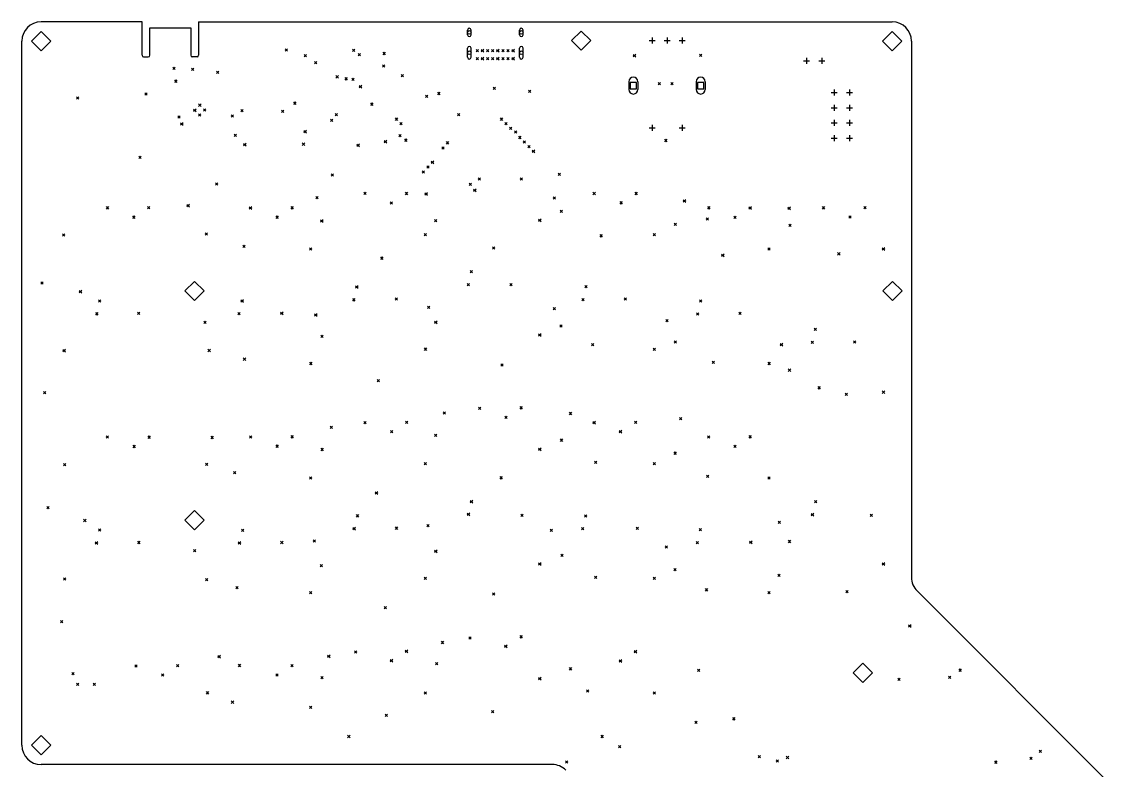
# Model space of a CAD drawing. Extents: x 74 to 259, y -254 to -54.
# Drawn here: x 76.8 to 258.5, y -178.1 to -53.7 of the extents above; entities that cross this region are included whole.
import ezdxf

# ---------------------------------------------------------------- set-up
doc = ezdxf.new("R2010")
doc.units = 0
doc.layers.add('BLACK', color=7, linetype='CONTINUOUS')

msp = doc.modelspace()

# ---------------------------------------------------------------- linework, layer by layer
at = {"layer": 'BLACK', "linetype": 'CONTINUOUS'}
for p, q in [((96.8274, -53.6702), (80.0354, -53.6702)), ((96.8248, -59.2328), (96.8274, -53.6702)), ((106.23, -53.6702), (106.236, -59.2328)), ((106.23, -53.6702), (221.59, -53.6702)), ((80.0354, -55.2706), (78.4354, -56.8706)), ((81.6354, -56.8706), (80.0354, -55.2706)), ((98.1202, -54.6862), (104.927, -54.6862)), ((98.1202, -59.2328), (98.1202, -54.6862)), ((104.927, -54.6862), (104.927, -59.2328)), ((150.947, -55.8316), (150.947, -55.0316)), ((151.547, -55.8316), (151.547, -55.0316)), ((159.597, -55.8316), (159.597, -55.0316)), ((160.197, -55.8316), (160.197, -55.0316)), ((169.862, -55.1944), (168.262, -56.7944)), ((171.463, -56.7944), (169.862, -55.1944)), ((181.638, -56.269), (181.638, -57.269)), ((184.138, -56.269), (184.138, -57.269)), ((186.638, -56.269), (186.638, -57.269)), ((221.59, -55.2706), (219.99, -56.8706)), ((223.19, -56.8706), (221.59, -55.2706)), ((76.835, -173.965), (76.835, -56.8706)), ((78.4354, -56.8706), (80.0354, -58.4706)), ((80.0354, -58.4706), (81.6354, -56.8706)), ((150.947, -59.5616), (150.947, -58.0616)), ((151.547, -59.5616), (151.547, -58.0616)), ((159.597, -59.5616), (159.597, -58.0616)), ((160.197, -59.5616), (160.197, -58.0616)), ((168.262, -56.7944), (169.862, -58.3944)), ((169.862, -58.3944), (171.463, -56.7944)), ((181.138, -56.769), (182.138, -56.769)), ((183.638, -56.769), (184.638, -56.769)), ((186.138, -56.769), (187.138, -56.769)), ((219.99, -56.8706), (221.59, -58.4706)), ((221.59, -58.4706), (223.19, -56.8706)), ((224.79, -56.8706), (224.792, -146.046)), ((97.0788, -59.4868), (97.8662, -59.4868)), ((105.981, -59.4868), (105.181, -59.4868)), ((120.602, -58.1692), (121.002, -58.5692)), ((121.002, -58.1692), (120.602, -58.5692)), ((123.803, -59.0836), (124.203, -59.4836)), ((124.203, -59.0836), (123.803, -59.4836)), ((131.831, -58.2062), (132.231, -58.6062)), ((132.231, -58.2062), (131.831, -58.6062)), ((132.744, -58.9312), (133.144, -59.3312)), ((133.144, -58.9312), (132.744, -59.3312)), ((136.858, -58.728), (137.258, -59.128)), ((137.258, -58.728), (136.858, -59.128)), ((152.397, -58.2416), (152.797, -58.6416)), ((152.797, -58.2416), (152.397, -58.6416)), ((152.397, -59.5916), (152.797, -59.9916)), ((152.797, -59.5916), (152.397, -59.9916)), ((153.247, -58.2416), (153.647, -58.6416)), ((153.647, -58.2416), (153.247, -58.6416)), ((153.247, -59.5916), (153.647, -59.9916)), ((153.647, -59.5916), (153.247, -59.9916)), ((154.097, -58.2416), (154.497, -58.6416)), ((154.497, -58.2416), (154.097, -58.6416)), ((154.097, -59.5916), (154.497, -59.9916)), ((154.497, -59.5916), (154.097, -59.9916)), ((154.947, -58.2416), (155.347, -58.6416)), ((155.347, -58.2416), (154.947, -58.6416)), ((154.947, -59.5916), (155.347, -59.9916)), ((155.347, -59.5916), (154.947, -59.9916)), ((155.797, -58.2416), (156.197, -58.6416)), ((156.197, -58.2416), (155.797, -58.6416)), ((155.797, -59.5916), (156.197, -59.9916)), ((156.197, -59.5916), (155.797, -59.9916)), ((156.647, -58.2416), (157.047, -58.6416)), ((157.047, -58.2416), (156.647, -58.6416)), ((156.647, -59.5916), (157.047, -59.9916)), ((157.047, -59.5916), (156.647, -59.9916)), ((157.497, -58.2416), (157.897, -58.6416)), ((157.897, -58.2416), (157.497, -58.6416)), ((157.497, -59.5916), (157.897, -59.9916)), ((157.897, -59.5916), (157.497, -59.9916)), ((158.347, -58.2416), (158.747, -58.6416)), ((158.747, -58.2416), (158.347, -58.6416)), ((158.347, -59.5916), (158.747, -59.9916)), ((158.747, -59.5916), (158.347, -59.9916)), ((178.525, -59.1039), (178.925, -59.5039)), ((178.925, -59.1039), (178.525, -59.5039)), ((189.546, -59.048), (189.946, -59.448)), ((189.946, -59.048), (189.546, -59.448)), ((207.353, -59.6472), (207.353, -60.6472)), ((209.893, -59.6472), (209.893, -60.6472)), ((101.941, -61.1845), (102.341, -61.5845)), ((102.341, -61.1845), (101.941, -61.5845)), ((105.058, -61.3696), (105.458, -61.7696)), ((105.458, -61.3696), (105.058, -61.7696)), ((125.479, -60.252), (125.879, -60.652)), ((125.879, -60.252), (125.479, -60.652)), ((136.805, -60.7956), (137.205, -61.1956)), ((137.205, -60.7956), (136.805, -61.1956)), ((206.853, -60.1472), (207.853, -60.1472)), ((209.393, -60.1472), (210.393, -60.1472)), ((102.213, -63.3356), (102.613, -63.7356)), ((102.613, -63.3356), (102.213, -63.7356)), ((109.213, -61.8471), (109.613, -62.2471)), ((109.613, -61.8471), (109.213, -62.2471)), ((129.079, -62.6191), (129.479, -63.0191)), ((129.479, -62.6191), (129.079, -63.0191)), ((130.559, -62.9444), (130.959, -63.3444)), ((130.959, -62.9444), (130.559, -63.3444)), ((131.692, -63.0231), (132.092, -63.4231)), ((132.092, -63.0231), (131.692, -63.4231)), ((139.906, -62.4364), (140.306, -62.8364)), ((140.306, -62.4364), (139.906, -62.8364)), ((132.962, -64.2449), (133.362, -64.6449)), ((133.362, -64.2449), (132.962, -64.6449)), ((145.952, -65.3828), (146.352, -65.7828)), ((146.352, -65.3828), (145.952, -65.7828)), ((155.212, -64.5471), (155.612, -64.9471)), ((155.612, -64.5471), (155.212, -64.9471)), ((161.103, -65.0196), (161.503, -65.4196)), ((161.503, -65.0196), (161.103, -65.4196)), ((177.788, -63.619), (177.788, -64.919)), ((179.068, -63.7387), (178.008, -63.7387)), ((178.008, -63.7387), (178.008, -64.7993)), ((178.008, -64.7993), (179.068, -64.7993)), ((179.068, -64.7993), (179.068, -63.7387)), ((179.288, -63.619), (179.288, -64.919)), ((182.655, -63.7318), (183.055, -64.1318)), ((183.055, -63.7318), (182.655, -64.1318)), ((184.763, -63.7572), (185.163, -64.1572)), ((185.163, -63.7572), (184.763, -64.1572)), ((188.988, -63.619), (188.988, -64.919)), ((190.268, -63.7387), (189.208, -63.7387)), ((189.208, -63.7387), (189.208, -64.7993)), ((189.208, -64.7993), (190.268, -64.7993)), ((190.268, -64.7993), (190.268, -63.7387)), ((190.488, -63.619), (190.488, -64.919)), ((211.931, -64.905), (211.931, -65.905)), ((214.471, -64.905), (214.471, -65.905)), ((85.8984, -66.1118), (86.2984, -66.5118)), ((86.2984, -66.1118), (85.8984, -66.5118)), ((97.2628, -65.4645), (97.6628, -65.8645)), ((97.6628, -65.4645), (97.2628, -65.8645)), ((121.994, -66.9957), (122.394, -67.3957)), ((122.394, -66.9957), (121.994, -67.3957)), ((134.8, -67.1618), (135.2, -67.5618)), ((135.2, -67.1618), (134.8, -67.5618)), ((143.97, -65.84), (144.37, -66.24)), ((144.37, -65.84), (143.97, -66.24)), ((211.431, -65.405), (212.431, -65.405)), ((213.971, -65.405), (214.971, -65.405)), ((105.406, -68.1844), (105.806, -68.5844)), ((105.806, -68.1844), (105.406, -68.5844)), ((106.206, -68.9794), (106.606, -69.3794)), ((106.606, -68.9794), (106.206, -69.3794)), ((106.234, -67.3284), (106.634, -67.7284)), ((106.634, -67.3284), (106.234, -67.7284)), ((107.024, -68.1285), (107.424, -68.5285)), ((107.424, -68.1285), (107.024, -68.5285)), ((113.231, -68.2378), (113.631, -68.6378)), ((113.631, -68.2378), (113.231, -68.6378)), ((120.021, -68.3571), (120.421, -68.7571)), ((120.421, -68.3571), (120.021, -68.7571)), ((128.918, -68.9185), (129.318, -69.3185)), ((129.318, -68.9185), (128.918, -69.3185)), ((149.269, -68.925), (149.669, -69.325)), ((149.669, -68.925), (149.269, -69.325)), ((211.431, -67.945), (212.431, -67.945)), ((211.931, -67.445), (211.931, -68.445)), ((213.971, -67.945), (214.971, -67.945)), ((214.471, -67.445), (214.471, -68.445)), ((102.772, -69.2944), (103.172, -69.6944)), ((103.172, -69.2944), (102.772, -69.6944)), ((103.242, -70.4758), (103.642, -70.8758)), ((103.642, -70.4758), (103.242, -70.8758)), ((111.636, -69.1268), (112.036, -69.5268)), ((112.036, -69.1268), (111.636, -69.5268)), ((128.172, -69.8481), (128.572, -70.2481)), ((128.572, -69.8481), (128.172, -70.2481)), ((138.928, -69.65), (139.328, -70.05)), ((139.328, -69.65), (138.928, -70.05)), ((139.69, -70.412), (140.09, -70.812)), ((140.09, -70.412), (139.69, -70.812)), ((156.391, -69.65), (156.791, -70.05)), ((156.791, -69.65), (156.391, -70.05)), ((157.153, -70.412), (157.553, -70.812)), ((157.553, -70.412), (157.153, -70.812)), ((181.638, -70.769), (181.638, -71.769)), ((186.638, -70.769), (186.638, -71.769)), ((211.431, -70.485), (212.431, -70.485)), ((211.931, -69.985), (211.931, -70.985)), ((213.971, -70.485), (214.971, -70.485)), ((214.471, -69.985), (214.471, -70.985)), ((112.139, -72.3221), (112.539, -72.7221)), ((112.539, -72.3221), (112.139, -72.7221)), ((123.752, -71.7328), (124.152, -72.1328)), ((124.152, -71.7328), (123.752, -72.1328)), ((139.527, -72.407), (139.927, -72.807)), ((139.927, -72.407), (139.527, -72.807)), ((157.915, -71.174), (158.315, -71.574)), ((158.315, -71.174), (157.915, -71.574)), ((158.781, -71.7905), (159.181, -72.1905)), ((159.181, -71.7905), (158.781, -72.1905)), ((181.138, -71.269), (182.138, -71.269)), ((186.138, -71.269), (187.138, -71.269)), ((211.931, -72.525), (211.931, -73.525)), ((214.471, -72.525), (214.471, -73.525)), ((113.719, -73.8983), (114.119, -74.2983)), ((114.119, -73.8983), (113.719, -74.2983)), ((123.473, -73.8156), (123.873, -74.2156)), ((123.873, -73.8156), (123.473, -74.2156)), ((132.568, -73.9985), (132.968, -74.3985)), ((132.968, -73.9985), (132.568, -74.3985)), ((137.112, -73.4092), (137.512, -73.8092)), ((137.512, -73.4092), (137.112, -73.8092)), ((140.452, -73.1425), (140.852, -73.5425)), ((140.852, -73.1425), (140.452, -73.5425)), ((146.688, -74.4506), (147.088, -74.8506)), ((147.088, -74.4506), (146.688, -74.8506)), ((147.399, -73.587), (147.799, -73.987)), ((147.799, -73.587), (147.399, -73.987)), ((159.439, -72.698), (159.839, -73.098)), ((159.839, -72.698), (159.439, -73.098)), ((160.201, -73.46), (160.601, -73.86)), ((160.601, -73.46), (160.201, -73.86)), ((160.963, -74.222), (161.363, -74.622)), ((161.363, -74.222), (160.963, -74.622)), ((183.696, -73.206), (184.096, -73.606)), ((184.096, -73.206), (183.696, -73.606)), ((211.431, -73.025), (212.431, -73.025)), ((213.971, -73.025), (214.971, -73.025)), ((96.2844, -76.0203), (96.6844, -76.4203)), ((96.6844, -76.0203), (96.2844, -76.4203)), ((161.725, -74.984), (162.125, -75.384)), ((162.125, -74.984), (161.725, -75.384)), ((144.174, -77.6256), (144.574, -78.0256)), ((144.574, -77.6256), (144.174, -78.0256)), ((144.936, -76.8128), (145.336, -77.2128)), ((145.336, -76.8128), (144.936, -77.2128)), ((128.273, -78.9464), (128.673, -79.3464)), ((128.673, -78.9464), (128.273, -79.3464)), ((143.412, -78.4384), (143.812, -78.8384)), ((143.812, -78.4384), (143.412, -78.8384)), ((152.708, -79.6195), (153.108, -80.0195)), ((153.108, -79.6195), (152.708, -80.0195)), ((159.698, -79.5865), (160.098, -79.9865)), ((160.098, -79.5865), (159.698, -79.9865)), ((166.038, -78.8143), (166.438, -79.2143)), ((166.438, -78.8143), (166.038, -79.2143)), ((109.02, -80.4196), (109.42, -80.8196)), ((109.42, -80.4196), (109.02, -80.8196)), ((151.23, -80.5075), (151.63, -80.9075)), ((151.63, -80.5075), (151.23, -80.9075)), ((151.971, -81.4864), (152.371, -81.8864)), ((152.371, -81.4864), (151.971, -81.8864)), ((125.733, -82.7056), (126.133, -83.1056)), ((126.133, -82.7056), (125.733, -83.1056)), ((133.709, -81.9944), (134.109, -82.3944)), ((134.109, -81.9944), (133.709, -82.3944)), ((140.569, -82.0173), (140.969, -82.4173)), ((140.969, -82.0173), (140.569, -82.4173)), ((143.881, -82.096), (144.281, -82.496)), ((144.281, -82.096), (143.881, -82.496)), ((165.205, -82.7818), (165.605, -83.1818)), ((165.605, -82.7818), (165.205, -83.1818)), ((171.821, -82.0151), (172.221, -82.4151)), ((172.221, -82.0151), (171.821, -82.4151)), ((178.761, -82.0096), (179.161, -82.4096)), ((179.161, -82.0096), (178.761, -82.4096)), ((186.846, -83.2644), (187.246, -83.6644)), ((187.246, -83.2644), (186.846, -83.6644)), ((90.8588, -84.3963), (91.2588, -84.7963)), ((91.2588, -84.3963), (90.8588, -84.7963)), ((97.7272, -84.3871), (98.1272, -84.7871)), ((98.1272, -84.3871), (97.7272, -84.7871)), ((104.296, -84.0264), (104.696, -84.4264)), ((104.696, -84.0264), (104.296, -84.4264)), ((114.659, -84.4328), (115.059, -84.8328)), ((115.059, -84.4328), (114.659, -84.8328)), ((121.57, -84.3947), (121.97, -84.7947)), ((121.97, -84.3947), (121.57, -84.7947)), ((138.067, -83.5743), (138.467, -83.9743)), ((138.467, -83.5743), (138.067, -83.9743)), ((166.355, -84.9662), (166.755, -85.3662)), ((166.755, -84.9662), (166.355, -85.3662)), ((176.259, -83.5667), (176.659, -83.9667)), ((176.659, -83.5667), (176.259, -83.9667)), ((190.868, -84.3926), (191.268, -84.7926)), ((191.268, -84.3926), (190.868, -84.7926)), ((197.76, -84.4049), (198.16, -84.8049)), ((198.16, -84.4049), (197.76, -84.8049)), ((204.245, -84.4582), (204.645, -84.8582)), ((204.645, -84.4582), (204.245, -84.8582)), ((209.921, -84.3963), (210.321, -84.7963)), ((210.321, -84.3963), (209.921, -84.7963)), ((216.853, -84.349), (217.253, -84.749)), ((217.253, -84.349), (216.853, -84.749)), ((95.2253, -85.9441), (95.6253, -86.3441)), ((95.6253, -85.9441), (95.2253, -86.3441)), ((119.068, -85.9517), (119.468, -86.3517)), ((119.468, -85.9517), (119.068, -86.3517)), ((126.521, -86.5766), (126.921, -86.9766)), ((126.921, -86.5766), (126.521, -86.9766)), ((145.449, -86.541), (145.849, -86.941)), ((145.849, -86.541), (145.449, -86.941)), ((162.781, -86.4701), (163.181, -86.8701)), ((163.181, -86.4701), (162.781, -86.8701)), ((185.296, -87.1379), (185.696, -87.5379)), ((185.696, -87.1379), (185.296, -87.5379)), ((190.628, -86.2641), (191.028, -86.6641)), ((191.028, -86.2641), (190.628, -86.6641)), ((195.258, -85.9619), (195.658, -86.3619)), ((195.658, -85.9619), (195.258, -86.3619)), ((214.351, -85.906), (214.751, -86.306)), ((214.751, -85.906), (214.351, -86.306)), ((83.5692, -88.9108), (83.9692, -89.3108)), ((83.9692, -88.9108), (83.5692, -89.3108)), ((107.305, -88.7559), (107.706, -89.1559)), ((107.706, -88.7559), (107.305, -89.1559)), ((143.731, -88.8551), (144.131, -89.2551)), ((144.131, -88.8551), (143.731, -89.2551)), ((181.831, -88.8551), (182.231, -89.2551)), ((182.231, -88.8551), (181.831, -89.2551)), ((204.4, -87.3259), (204.8, -87.7259)), ((204.8, -87.3259), (204.4, -87.7259)), ((113.582, -90.8006), (113.982, -91.2006)), ((113.982, -90.8006), (113.582, -91.2006)), ((172.967, -89.0505), (173.367, -89.4505)), ((173.367, -89.0505), (172.967, -89.4505)), ((124.681, -91.2363), (125.081, -91.6363)), ((125.081, -91.2363), (124.681, -91.6363)), ((155.088, -91.08), (155.488, -91.48)), ((155.488, -91.08), (155.088, -91.48)), ((193.218, -92.2992), (193.618, -92.6992)), ((193.618, -92.2992), (193.218, -92.6992)), ((200.878, -91.2326), (201.278, -91.6326)), ((201.278, -91.2326), (200.878, -91.6326)), ((212.505, -92.0503), (212.905, -92.4503)), ((212.905, -92.0503), (212.505, -92.4503)), ((219.931, -91.2363), (220.331, -91.6363)), ((220.331, -91.2363), (219.931, -91.6363)), ((136.46, -92.7691), (136.86, -93.1691)), ((136.86, -92.7691), (136.46, -93.1691)), ((151.4, -95.0246), (151.8, -95.4246)), ((151.8, -95.0246), (151.4, -95.4246)), ((79.9827, -96.8991), (80.3827, -97.2991)), ((80.3827, -96.8991), (79.9827, -97.2991)), ((105.569, -96.825), (103.969, -98.425)), ((107.169, -98.425), (105.569, -96.825)), ((132.342, -97.557), (132.742, -97.957)), ((132.742, -97.557), (132.342, -97.957)), ((150.892, -97.1607), (151.292, -97.5607)), ((151.292, -97.1607), (150.892, -97.5607)), ((157.972, -97.185), (158.372, -97.585)), ((158.372, -97.185), (157.972, -97.585)), ((170.478, -97.5189), (170.878, -97.9189)), ((170.878, -97.5189), (170.478, -97.9189)), ((221.625, -96.825), (220.025, -98.425)), ((223.225, -98.425), (221.625, -96.825)), ((86.3911, -98.352), (86.7911, -98.752)), ((86.7911, -98.352), (86.3911, -98.752)), ((89.5788, -99.8912), (89.9788, -100.291)), ((89.9788, -99.8912), (89.5788, -100.291)), ((103.969, -98.425), (105.569, -100.025)), ((105.569, -100.025), (107.169, -98.425)), ((113.274, -99.8709), (113.674, -100.271)), ((113.674, -99.8709), (113.274, -100.271)), ((131.834, -99.6931), (132.234, -100.093)), ((132.234, -99.6931), (131.834, -100.093)), ((138.919, -99.5625), (139.319, -99.9625)), ((139.319, -99.5625), (138.919, -99.9625)), ((169.97, -99.655), (170.37, -100.055)), ((170.37, -99.655), (169.97, -100.055)), ((177.022, -99.5662), (177.422, -99.9662)), ((177.422, -99.5662), (177.022, -99.9662)), ((189.535, -99.9039), (189.935, -100.304)), ((189.935, -99.9039), (189.535, -100.304)), ((220.025, -98.425), (221.625, -100.025)), ((221.625, -100.025), (223.225, -98.425)), ((144.301, -100.943), (144.701, -101.343)), ((144.701, -100.943), (144.301, -101.343)), ((165.179, -101.171), (165.579, -101.571)), ((165.579, -101.171), (165.179, -101.571)), ((89.0708, -102.027), (89.4708, -102.427)), ((89.4708, -102.027), (89.0708, -102.427)), ((96.06, -101.947), (96.46, -102.347)), ((96.46, -101.947), (96.06, -102.347)), ((107.09, -103.432), (107.49, -103.832)), ((107.49, -103.432), (107.09, -103.832)), ((112.766, -102.007), (113.166, -102.407)), ((113.166, -102.007), (112.766, -102.407)), ((119.872, -101.947), (120.272, -102.347)), ((120.272, -101.947), (119.872, -102.347)), ((125.53, -102.238), (125.93, -102.638)), ((125.93, -102.238), (125.53, -102.638)), ((145.479, -103.419), (145.879, -103.819)), ((145.879, -103.419), (145.479, -103.819)), ((183.95, -103.178), (184.35, -103.578)), ((184.35, -103.178), (183.95, -103.578)), ((189.027, -102.04), (189.427, -102.44)), ((189.427, -102.04), (189.027, -102.44)), ((196.072, -101.947), (196.472, -102.347)), ((196.472, -101.947), (196.072, -102.347)), ((166.32, -104.031), (166.72, -104.431)), ((166.72, -104.031), (166.32, -104.431)), ((208.598, -104.613), (208.998, -105.013)), ((208.998, -104.613), (208.598, -105.013)), ((126.574, -105.779), (126.974, -106.179)), ((126.974, -105.779), (126.574, -106.179)), ((162.781, -105.524), (163.181, -105.924)), ((163.181, -105.524), (162.781, -105.924)), ((171.56, -107.135), (171.96, -107.535)), ((171.96, -107.135), (171.56, -107.535)), ((185.311, -106.714), (185.711, -107.114)), ((185.711, -106.714), (185.311, -107.114)), ((202.975, -107.14), (203.375, -107.54)), ((203.375, -107.14), (202.975, -107.54)), ((208.09, -106.749), (208.49, -107.149)), ((208.49, -106.749), (208.09, -107.149)), ((215.122, -106.71), (215.522, -107.11)), ((215.522, -106.71), (215.122, -107.11)), ((83.6683, -108.128), (84.0683, -108.528)), ((84.0683, -108.128), (83.6683, -108.528)), ((107.788, -108.121), (108.188, -108.521)), ((108.188, -108.121), (107.788, -108.521)), ((143.728, -107.901), (144.128, -108.301)), ((144.128, -107.901), (143.728, -108.301)), ((181.831, -107.905), (182.231, -108.305)), ((182.231, -107.905), (181.831, -108.305)), ((113.661, -109.558), (114.061, -109.958)), ((114.061, -109.558), (113.661, -109.958)), ((124.681, -110.286), (125.081, -110.686)), ((125.081, -110.286), (124.681, -110.686)), ((156.505, -110.547), (156.905, -110.947)), ((156.905, -110.547), (156.505, -110.947)), ((191.641, -110.105), (192.041, -110.505)), ((192.041, -110.105), (191.641, -110.505)), ((200.881, -110.286), (201.281, -110.686)), ((201.281, -110.286), (200.881, -110.686)), ((204.298, -111.387), (204.698, -111.787)), ((204.698, -111.387), (204.298, -111.787)), ((135.929, -113.127), (136.329, -113.527)), ((136.329, -113.127), (135.929, -113.527)), ((209.223, -114.324), (209.623, -114.724)), ((209.623, -114.324), (209.223, -114.724)), ((80.4298, -115.116), (80.8298, -115.516)), ((80.8298, -115.116), (80.4298, -115.516)), ((213.77, -115.395), (214.17, -115.795)), ((214.17, -115.395), (213.77, -115.795)), ((219.931, -115.049), (220.331, -115.449)), ((220.331, -115.049), (219.931, -115.449)), ((152.771, -117.734), (153.171, -118.134)), ((153.171, -117.734), (152.771, -118.134)), ((159.663, -117.656), (160.063, -118.056)), ((160.063, -117.656), (159.663, -118.056)), ((146.891, -118.494), (147.291, -118.894)), ((147.291, -118.494), (146.891, -118.894)), ((157.161, -119.213), (157.561, -119.613)), ((157.561, -119.213), (157.161, -119.613)), ((167.872, -118.596), (168.272, -118.996)), ((168.272, -118.596), (167.872, -118.996)), ((186.211, -119.459), (186.611, -119.859)), ((186.611, -119.459), (186.211, -119.859)), ((128.095, -120.882), (128.495, -121.282)), ((128.495, -120.882), (128.095, -121.282)), ((133.721, -120.115), (134.121, -120.515)), ((134.121, -120.115), (133.721, -120.515)), ((138.133, -121.636), (138.533, -122.036)), ((138.533, -121.636), (138.133, -122.036)), ((140.635, -120.079), (141.035, -120.479)), ((141.035, -120.079), (140.635, -120.479)), ((171.821, -120.115), (172.221, -120.515)), ((172.221, -120.115), (171.821, -120.515)), ((176.2, -121.616), (176.6, -122.016)), ((176.6, -121.616), (176.2, -122.016)), ((178.702, -120.059), (179.102, -120.459)), ((179.102, -120.059), (178.702, -120.459)), ((90.8588, -122.496), (91.2588, -122.896)), ((91.2588, -122.496), (90.8588, -122.896)), ((97.7856, -122.53), (98.1856, -122.93)), ((98.1856, -122.53), (97.7856, -122.93)), ((108.258, -122.584), (108.658, -122.984)), ((108.658, -122.584), (108.258, -122.984)), ((114.671, -122.496), (115.071, -122.896)), ((115.071, -122.496), (114.671, -122.896)), ((121.563, -122.474), (121.963, -122.874)), ((121.963, -122.474), (121.563, -122.874)), ((145.472, -122.213), (145.872, -122.613)), ((145.872, -122.213), (145.472, -122.613)), ((166.376, -123.026), (166.776, -123.426)), ((166.776, -123.026), (166.376, -123.426)), ((190.871, -122.496), (191.271, -122.896)), ((191.271, -122.496), (190.871, -122.896)), ((197.74, -122.482), (198.14, -122.882)), ((198.14, -122.482), (197.74, -122.882)), ((95.2837, -124.087), (95.6837, -124.487)), ((95.6837, -124.087), (95.2837, -124.487)), ((119.061, -124.031), (119.461, -124.431)), ((119.461, -124.031), (119.061, -124.431)), ((126.549, -124.585), (126.949, -124.985)), ((126.949, -124.585), (126.549, -124.985)), ((162.781, -124.574), (163.181, -124.974)), ((163.181, -124.574), (162.781, -124.974)), ((185.281, -125.192), (185.681, -125.592)), ((185.681, -125.192), (185.281, -125.592)), ((195.238, -124.039), (195.638, -124.439)), ((195.638, -124.039), (195.238, -124.439)), ((83.7419, -127.107), (84.1419, -127.507)), ((84.1419, -127.107), (83.7419, -127.507)), ((107.361, -127.029), (107.761, -127.429)), ((107.761, -127.029), (107.361, -127.429)), ((143.731, -126.955), (144.131, -127.355)), ((144.131, -126.955), (143.731, -127.355)), ((172.063, -126.721), (172.463, -127.121)), ((172.463, -126.721), (172.063, -127.121)), ((181.831, -126.955), (182.231, -127.355)), ((182.231, -126.955), (181.831, -127.355)), ((112.012, -128.433), (112.412, -128.833)), ((112.412, -128.433), (112.012, -128.833)), ((124.681, -129.336), (125.081, -129.736)), ((125.081, -129.336), (124.681, -129.736)), ((156.33, -129.294), (156.73, -129.694)), ((156.73, -129.294), (156.33, -129.694)), ((190.696, -129.048), (191.096, -129.448)), ((191.096, -129.048), (190.696, -129.448)), ((200.881, -129.336), (201.281, -129.736)), ((201.281, -129.336), (200.881, -129.736)), ((135.616, -131.814), (136.016, -132.214)), ((136.016, -131.814), (135.616, -132.214)), ((80.9936, -134.252), (81.3936, -134.652)), ((81.3936, -134.252), (80.9936, -134.652)), ((151.42, -133.244), (151.82, -133.644)), ((151.82, -133.244), (151.42, -133.644)), ((208.634, -133.267), (209.034, -133.667)), ((209.034, -133.267), (208.634, -133.667)), ((105.569, -134.925), (103.969, -136.525)), ((107.169, -136.525), (105.569, -134.925)), ((132.416, -135.614), (132.816, -136.014)), ((132.816, -135.614), (132.416, -136.014)), ((150.912, -135.38), (151.312, -135.78)), ((151.312, -135.38), (150.912, -135.78)), ((159.795, -135.538), (160.195, -135.938)), ((160.195, -135.538), (159.795, -135.938)), ((170.412, -135.632), (170.812, -136.032)), ((170.812, -135.632), (170.412, -136.032)), ((208.126, -135.403), (208.526, -135.803)), ((208.526, -135.403), (208.126, -135.803)), ((217.91, -135.538), (218.31, -135.938)), ((218.31, -135.538), (217.91, -135.938)), ((87.1049, -136.386), (87.5049, -136.786)), ((87.5049, -136.386), (87.1049, -136.786)), ((89.5585, -137.984), (89.9585, -138.384)), ((89.9585, -137.984), (89.5585, -138.384)), ((103.969, -136.525), (105.569, -138.125)), ((105.569, -138.125), (107.169, -136.525)), ((113.338, -138.012), (113.738, -138.412)), ((113.738, -138.012), (113.338, -138.412)), ((131.908, -137.75), (132.308, -138.15)), ((132.308, -137.75), (131.908, -138.15)), ((138.922, -137.666), (139.322, -138.066)), ((139.322, -137.666), (138.922, -138.066)), ((144.199, -137.239), (144.599, -137.639)), ((144.599, -137.239), (144.199, -137.639)), ((164.697, -138.027), (165.097, -138.427)), ((165.097, -138.027), (164.697, -138.427)), ((169.904, -137.768), (170.304, -138.168)), ((170.304, -137.768), (169.904, -138.168)), ((178.997, -137.671), (179.397, -138.071)), ((179.397, -137.671), (178.997, -138.071)), ((189.495, -137.918), (189.895, -138.318)), ((189.895, -137.918), (189.495, -138.318)), ((202.594, -136.681), (202.994, -137.081)), ((202.994, -136.681), (202.594, -137.081)), ((125.276, -139.805), (125.676, -140.205)), ((125.676, -139.805), (125.276, -140.205)), ((204.288, -139.878), (204.688, -140.278)), ((204.688, -139.878), (204.288, -140.278)), ((89.0505, -140.12), (89.4505, -140.52)), ((89.4505, -140.12), (89.0505, -140.52)), ((96.06, -140.047), (96.46, -140.447)), ((96.46, -140.047), (96.06, -140.447)), ((105.388, -141.405), (105.788, -141.805)), ((105.788, -141.405), (105.388, -141.805)), ((112.83, -140.148), (113.23, -140.548)), ((113.23, -140.148), (112.83, -140.548)), ((119.872, -140.047), (120.272, -140.447)), ((120.272, -140.047), (119.872, -140.447)), ((145.489, -141.535), (145.889, -141.935)), ((145.889, -141.535), (145.489, -141.935)), ((183.798, -140.795), (184.198, -141.195)), ((184.198, -140.795), (183.798, -141.195)), ((188.987, -140.054), (189.387, -140.454)), ((189.387, -140.054), (188.987, -140.454)), ((197.869, -140.033), (198.269, -140.433)), ((198.269, -140.033), (197.869, -140.433)), ((166.47, -142.182), (166.87, -142.582)), ((166.87, -142.182), (166.47, -142.582)), ((126.439, -143.899), (126.839, -144.299)), ((126.839, -143.899), (126.439, -144.299)), ((162.781, -143.624), (163.181, -144.024)), ((163.181, -143.624), (162.781, -144.024)), ((185.25, -144.585), (185.65, -144.985)), ((185.65, -144.585), (185.25, -144.985)), ((219.931, -143.624), (220.331, -144.024)), ((220.331, -143.624), (219.931, -144.024)), ((83.7648, -146.096), (84.1648, -146.496)), ((84.1648, -146.096), (83.7648, -146.496)), ((107.392, -146.208), (107.792, -146.608)), ((107.792, -146.208), (107.392, -146.608)), ((143.731, -146.005), (144.131, -146.405)), ((144.131, -146.005), (143.731, -146.405)), ((172.065, -145.825), (172.465, -146.225)), ((172.465, -145.825), (172.065, -146.225)), ((181.831, -146.005), (182.231, -146.405)), ((182.231, -146.005), (181.831, -146.405)), ((202.543, -145.494), (202.943, -145.894)), ((202.943, -145.494), (202.543, -145.894)), ((112.436, -147.537), (112.836, -147.937)), ((112.836, -147.537), (112.436, -147.937)), ((124.681, -148.386), (125.081, -148.786)), ((125.081, -148.386), (124.681, -148.786)), ((155.111, -148.606), (155.511, -149.006)), ((155.511, -148.606), (155.111, -149.006)), ((190.485, -147.919), (190.885, -148.319)), ((190.885, -147.919), (190.485, -148.319)), ((200.881, -148.386), (201.281, -148.786)), ((201.281, -148.386), (200.881, -148.786)), ((213.846, -148.202), (214.246, -148.602)), ((214.246, -148.202), (213.846, -148.602)), ((225.73, -148.311), (258.496, -181.077)), ((137.087, -150.897), (137.487, -151.297)), ((137.487, -150.897), (137.087, -151.297)), ((83.239, -153.216), (83.639, -153.616)), ((83.639, -153.216), (83.239, -153.616)), ((224.311, -153.953), (224.711, -154.353)), ((224.711, -153.953), (224.311, -154.353)), ((151.159, -155.908), (151.559, -156.308)), ((151.559, -155.908), (151.159, -156.308)), ((159.629, -155.736), (160.029, -156.136)), ((160.029, -155.736), (159.629, -156.136)), ((146.561, -156.67), (146.961, -157.07)), ((146.961, -156.67), (146.561, -157.07)), ((157.128, -157.293), (157.528, -157.693)), ((157.528, -157.293), (157.128, -157.693)), ((109.452, -159.033), (109.852, -159.433)), ((109.852, -159.033), (109.452, -159.433)), ((127.689, -158.982), (128.089, -159.382)), ((128.089, -158.982), (127.689, -159.382)), ((132.159, -158.245), (132.559, -158.645)), ((132.559, -158.245), (132.159, -158.645)), ((138.108, -159.685), (138.508, -160.085)), ((138.508, -159.685), (138.108, -160.085)), ((140.61, -158.128), (141.01, -158.528)), ((141.01, -158.128), (140.61, -158.528)), ((176.193, -159.746), (176.593, -160.146)), ((176.593, -159.746), (176.193, -160.146)), ((178.695, -158.189), (179.095, -158.589)), ((179.095, -158.189), (178.695, -158.589)), ((95.6213, -160.596), (96.0213, -160.996)), ((96.0213, -160.596), (95.6213, -160.996)), ((102.556, -160.534), (102.956, -160.934)), ((102.956, -160.534), (102.556, -160.934)), ((112.805, -160.506), (113.205, -160.906)), ((113.205, -160.506), (112.805, -160.906)), ((121.555, -160.529), (121.955, -160.929)), ((121.955, -160.529), (121.555, -160.929)), ((145.604, -160.198), (146.004, -160.598)), ((146.004, -160.198), (145.604, -160.598)), ((167.839, -161.054), (168.239, -161.454)), ((168.239, -161.054), (167.839, -161.454)), ((189.182, -161.293), (189.582, -161.693)), ((189.582, -161.293), (189.182, -161.693)), ((216.694, -160.325), (215.094, -161.925)), ((218.294, -161.925), (216.694, -160.325)), ((232.644, -161.273), (233.044, -161.673)), ((233.044, -161.273), (232.644, -161.673)), ((85.144, -161.852), (85.544, -162.252)), ((85.544, -161.852), (85.144, -162.252)), ((100.054, -162.091), (100.454, -162.491)), ((100.454, -162.091), (100.054, -162.491)), ((119.053, -162.086), (119.453, -162.486)), ((119.453, -162.086), (119.053, -162.486)), ((126.543, -162.54), (126.943, -162.94)), ((126.943, -162.54), (126.543, -162.94)), ((162.778, -162.674), (163.178, -163.074)), ((163.178, -162.674), (162.778, -163.074)), ((215.094, -161.925), (216.694, -163.525)), ((216.694, -163.525), (218.294, -161.925)), ((222.515, -162.807), (222.915, -163.207)), ((222.915, -162.807), (222.515, -163.207)), ((230.95, -162.451), (231.35, -162.851)), ((231.35, -162.451), (230.95, -162.851)), ((85.906, -163.63), (86.306, -164.03)), ((86.306, -163.63), (85.906, -164.03)), ((88.7, -163.653), (89.1, -164.053)), ((89.1, -163.653), (88.7, -164.053)), ((107.486, -165.04), (107.886, -165.44)), ((107.886, -165.04), (107.486, -165.44)), ((143.731, -165.055), (144.131, -165.455)), ((144.131, -165.055), (143.731, -165.455)), ((170.732, -164.743), (171.132, -165.143)), ((171.132, -164.743), (170.732, -165.143)), ((181.831, -165.055), (182.231, -165.455)), ((182.231, -165.055), (181.831, -165.455)), ((111.674, -166.602), (112.074, -167.002)), ((112.074, -166.602), (111.674, -167.002)), ((124.681, -167.436), (125.081, -167.836)), ((125.081, -167.436), (124.681, -167.836)), ((137.242, -168.789), (137.642, -169.189)), ((137.642, -168.789), (137.242, -169.189)), ((154.938, -168.187), (155.338, -168.587)), ((155.338, -168.187), (154.938, -168.587)), ((188.773, -169.942), (189.173, -170.342)), ((189.173, -169.942), (188.773, -170.342)), ((194.999, -169.37), (195.399, -169.77)), ((195.399, -169.37), (194.999, -169.77)), ((80.0354, -172.365), (78.4354, -173.965)), ((81.6354, -173.965), (80.0354, -172.365)), ((131.016, -172.303), (131.416, -172.703)), ((131.416, -172.303), (131.016, -172.703)), ((173.13, -172.303), (173.53, -172.703)), ((173.53, -172.303), (173.13, -172.703)), ((78.4354, -173.965), (80.0354, -175.565)), ((80.0354, -175.565), (81.6354, -173.965)), ((176.076, -173.98), (176.476, -174.38)), ((176.476, -173.98), (176.076, -174.38)), ((199.284, -175.642), (199.684, -176.042)), ((199.684, -175.642), (199.284, -176.042)), ((203.965, -175.797), (204.365, -176.197)), ((204.365, -175.797), (203.965, -176.197)), ((244.465, -175.926), (244.865, -176.326)), ((244.865, -175.926), (244.465, -176.326)), ((246, -174.763), (246.4, -175.163)), ((246.4, -174.763), (246, -175.163)), ((165.049, -177.165), (80.0354, -177.165)), ((167.237, -176.533), (167.637, -176.933)), ((167.637, -176.533), (167.237, -176.933)), ((202.289, -176.378), (202.689, -176.778)), ((202.689, -176.378), (202.289, -176.778)), ((238.588, -176.579), (238.988, -176.979)), ((238.988, -176.579), (238.588, -176.979))]:
    msp.add_line(p, q, dxfattribs=at)
at = {"layer": 'BLACK'}
for centre in [(151.247, -55.4316), (159.897, -55.4316), (151.247, -58.8116), (159.897, -58.8116)]:
    msp.add_circle(centre, 0.3, dxfattribs=at)
for centre, radius, start, end in [((80.0354, -56.8706), 3.2004, 90, 180), ((221.59, -56.8706), 3.2004, 0, 90), ((151.247, -55.0316), 0.3, 360, 540), ((151.247, -55.8316), 0.3, 180, 360), ((159.897, -55.0316), 0.3, 360, 540), ((159.897, -55.8316), 0.3, 180, 360), ((151.247, -58.0616), 0.3, 360, 540), ((159.897, -58.0616), 0.3, 360, 540), ((97.0788, -59.2328), 0.254, 180, 270), ((97.8662, -59.2328), 0.254, -90, 0), ((105.181, -59.2328), 0.254, 180, 270), ((105.981, -59.2328), 0.254, -90, 0), ((151.247, -59.5616), 0.3, 180, 360), ((159.897, -59.5616), 0.3, 180, 360), ((178.538, -63.619), 0.75, 0, 180), ((189.738, -63.619), 0.75, 0, 180), ((178.538, -64.919), 0.75, 180, 360), ((189.738, -64.919), 0.75, 180, 360), ((227.994, -146.046), 3.202, 180, 225), ((80.0354, -173.965), 3.2004, 180, 270), ((165.049, -180.363), 3.1978, 45, 90)]:
    msp.add_arc(centre, radius, start, end, dxfattribs=at)

doc.saveas('drawing.dxf')
